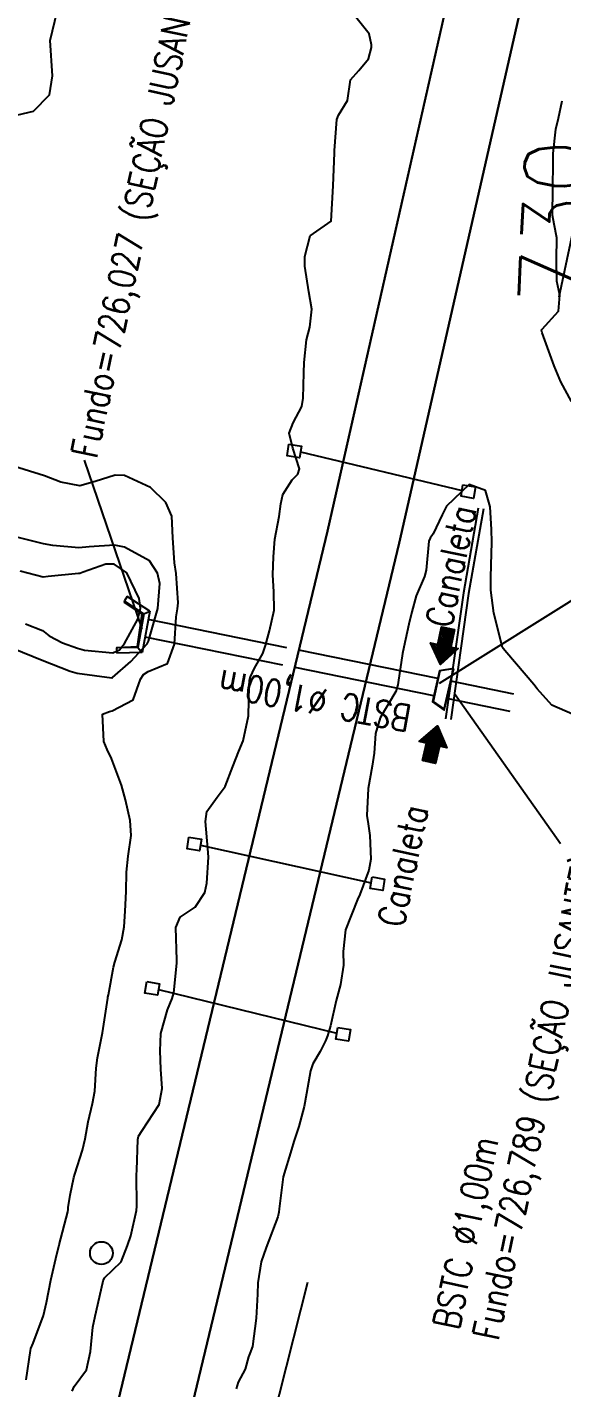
# Model space of a CAD drawing. Header units: metres. Extents: x 318500 to 325275, y 7408834 to 7428799.
# Drawn here: x 323523.4 to 323553.6, y 7419599.6 to 7419676.5 of the extents above; entities that cross this region are included whole.
import ezdxf
from ezdxf.enums import TextEntityAlignment as Align

# ---------------------------------------------------------------- set-up
doc = ezdxf.new("R2010")
doc.units = ezdxf.units.M
doc.header["$MEASUREMENT"] = 0
doc.linetypes.add('CONTINUO', pattern=[0])
doc.linetypes.add('TRACEJADO', pattern=[8.7, 8, -0.7])
doc.layers.get('0').update_dxf_attribs({"color": 45})
for name, color, linetype in [('ALA', 45, 'Continuous'), ('BUEIRO', 151, 'Continuous'), ('Canaleta de Drenagem', 151, 'Continuous'), ('Cotas', 45, 'Continuous'), ('Curvas de Nivel 1m', 11, 'Continuous'), ('Curvas de Nivel 5m', 15, 'Continuous'), ('Divisas', 45, 'Continuous'), ('Linha Férrea', 20, 'Continuous'), ('Postes', 20, 'Continuous'), ('Pórticos', 45, 'Continuous'), ('TEXTO', 45, 'Continuous'), ('Vias Primárias', 230, 'Continuous')]:
    doc.layers.add(name, color=color, linetype=linetype)
doc.styles.add('ROMANS', font='romans', dxfattribs={"height": 0.2})
doc.styles.add('Style-STANDARD', font='STANDARD.shx')

# ---------------------------------------------------------------- blocks, each defined once
blk = doc.blocks.new('95003E40C31E4FA312CE18')
at = {"color": 1, "linetype": 'CONTINUO', "flags": 128}
for points in [[(-0.276, -1.069), (-0.957, 0.023)], [(-0.244, -0.931), (-0.881, 0.088)], [(-0.212, -0.793), (-0.804, 0.154)], [(-0.18, -0.655), (-0.727, 0.22)], [(-0.143, -0.526), (-0.65, 0.286)], [(-0.005, -0.558), (-0.573, 0.352)], [(0.132, -0.589), (-0.496, 0.417)], [(0.266, -0.615), (-0.42, 0.483)], [(0, 0), (-0.343, 0.549)], [(-1.265, -0.24), (-1.246, -0.271)], [(-1.188, -0.175), (-1.108, -0.303)], [(-1.111, -0.109), (-0.97, -0.335)], [(-0.308, -1.206), (-1.034, -0.043)], [(-0.485, -1.488), (-0.957, -0.733)], [(-0.371, -1.482), (-0.925, -0.595)], [(-0.339, -1.344), (-0.893, -0.458)], [(-1.084, -1.284), (-1.037, -1.361)], [(-1.052, -1.147), (-0.899, -1.393)], [(-1.021, -1.009), (-0.761, -1.424)], [(-0.989, -0.871), (-0.623, -1.456)]]:
    blk.add_lwpolyline(points, dxfattribs=at)
blk = doc.blocks.new('A72EB36A927C4C2E12D094')
at = {"layer": 'TEXTO'}
blk.add_hatch(color=1, dxfattribs=at).paths.add_polyline_path([(-0.72, 0.166), (-0.492, 1.155), (-0.91, 1.252), (0.112, 2.128), (0.647, 0.892), (0.228, 0.989), (0, 0)])
at = {"layer": 'TEXTO', "color": 2, "linetype": 'CONTINUO'}
blk.add_polyline3d([(-0.72, 0.166, 0), (-0.492, 1.155, 0), (-0.91, 1.252, 0), (0.112, 2.128, 0), (0.647, 0.892, 0), (0.228, 0.989, 0), (0, 0, 0)], close=True, dxfattribs=at)
blk = doc.blocks.new('DF762F6067D84E0512CE18')
at = {"color": 1, "linetype": 'CONTINUO', "flags": 128}
for points in [[(0.193, 0.798), (0.807, -0.135)], [(0.222, 0.936), (0.882, -0.068)], [(0.25, 1.075), (0.958, 0)], [(0.279, 1.213), (1.033, 0.068)], [(0.307, 1.352), (0.882, 0.479)], [(0.336, 1.49), (0.911, 0.617)], [(0.45, 1.499), (0.939, 0.756)], [(0.968, 0.894), (0.588, 1.471)], [(0.996, 1.033), (0.727, 1.442)], [(1.025, 1.171), (0.865, 1.414)], [(1.053, 1.31), (1.004, 1.385)], [(-0.281, 0.608), (0.431, -0.473)], [(-0.146, 0.586), (0.506, -0.405)], [(-0.008, 0.558), (0.581, -0.338)], [(0, 0), (0.356, -0.541)], [(0.131, 0.529), (0.657, -0.27)], [(0.165, 0.659), (0.732, -0.203)], [(1.108, 0.135), (0.962, 0.358)], [(1.183, 0.203), (1.1, 0.329)], [(1.259, 0.27), (1.239, 0.301)]]:
    blk.add_lwpolyline(points, dxfattribs=at)
blk = doc.blocks.new('813CF451CFBF48E312D094')
at = {"layer": 'TEXTO'}
blk.add_hatch(color=1, dxfattribs=at).paths.add_polyline_path([(0.724, -0.149), (0.519, -1.143), (0.94, -1.23), (-0.062, -2.13), (-0.626, -0.907), (-0.205, -0.994), (0, 0)])
at = {"layer": 'TEXTO', "color": 2, "linetype": 'CONTINUO'}
blk.add_polyline3d([(0.724, -0.149, 0), (0.519, -1.143, 0), (0.94, -1.23, 0), (-0.062, -2.13, 0), (-0.626, -0.907, 0), (-0.205, -0.994, 0), (0, 0, 0)], close=True, dxfattribs=at)

msp = doc.modelspace()

# ---------------------------------------------------------------- linework, layer by layer
at = {"layer": 'ALA', "linetype": 'CONTINUO'}
for points in [[(323528.888, 7419644.093, 725.948), (323528.874, 7419644.017, 725.738), (323529.878, 7419643.373, 725.879)], [(323529.993, 7419643.373, 727.387), (323528.888, 7419644.093, 725.948)], [(323528.446, 7419641.44, 726.09), (323528.526, 7419641.472, 725.819), (323529.615, 7419641.527, 725.784)], [(323529.638, 7419641.472, 727.405), (323528.446, 7419641.44, 726.09)]]:
    msp.add_polyline3d(points, dxfattribs=at)
at = {"layer": 'BUEIRO', "linetype": 'TRACEJADO', "flags": 128}
for points in [[(323546.587, 7419639.707), (323530.236, 7419643.037)], [(323546.37, 7419638.731), (323530.052, 7419642.053)], [(323550.884, 7419638.833), (323547.332, 7419639.556)], [(323550.684, 7419637.853), (323547.108, 7419638.581)]]:
    msp.add_lwpolyline(points, dxfattribs=at)
at = {"layer": 'BUEIRO', "linetype": 'CONTINUO'}
for points in [[(323529.052, 7419644.344, 725.948), (323528.888, 7419644.093, 725.948)], [(323530.325, 7419643.515, 0), (323529.052, 7419644.344, 0)], [(323529.993, 7419643.373, 727.387), (323529.878, 7419643.373, 725.879), (323529.615, 7419641.527, 725.784), (323529.638, 7419641.472, 727.405)], [(323529.993, 7419643.373, 727.387), (323529.638, 7419641.472, 727.405)], [(323530.325, 7419643.515, 0), (323529.888, 7419641.179, 0)], [(323529.993, 7419643.373, 727.387), (323530.325, 7419643.515, 727.387)], [(323528.446, 7419641.44, 726.09), (323528.454, 7419641.14, 726.09)], [(323529.888, 7419641.179, 0), (323528.454, 7419641.14, 0)], [(323529.638, 7419641.472, 727.405), (323529.888, 7419641.179, 727.405)]]:
    msp.add_polyline3d(points, dxfattribs=at)
for points in [[(323547.496, 7419640.271, 727.852), (323546.685, 7419640.148, 727.877), (323546.296, 7419638.398, 728.246), (323546.958, 7419637.93, 727.868)], [(323547.478, 7419640.259, 726.807), (323546.709, 7419640.141, 726.792), (323546.329, 7419638.406, 726.677), (323546.946, 7419637.982, 726.726)]]:
    msp.add_polyline3d(points, close=True, dxfattribs=at)
at = {"layer": 'Canaleta de Drenagem'}
for points in [[(323560.512, 7419694.585), (323553.429, 7419661.246)], [(323548.875, 7419649.34), (323548.038, 7419644.554), (323547.025, 7419637.441)], [(323549.171, 7419649.288), (323548.334, 7419644.507), (323547.322, 7419637.399)]]:
    msp.add_lwpolyline(points, dxfattribs=at)
at = {"layer": 'Curvas de Nivel 1m', "flags": 128}
for points, elevation in [([(323522.871, 7419671.552), (323523.751, 7419671.763), (323524.659, 7419672.678), (323524.831, 7419673.748), (323524.7, 7419675.75), (323525.083, 7419677.387)], 728), ([(323525.935, 7419599.468), (323526.052, 7419599.715), (323526.741, 7419600.668), (323526.968, 7419601.701), (323527.104, 7419603.07), (323527.24, 7419603.698), (323527.675, 7419605.598), (323527.696, 7419605.691), (323527.772, 7419605.852), (323528.709, 7419606.758), (323529.071, 7419607.677), (323529.249, 7419608.232), (323529.575, 7419609.672), (323529.585, 7419609.911), (323529.574, 7419611.673), (323529.586, 7419611.941), (323529.645, 7419613.672), (323529.686, 7419613.868), (323529.885, 7419614.187), (323530.851, 7419615.656), (323531.012, 7419616.555), (323530.948, 7419617.655), (323530.915, 7419618.686), (323530.942, 7419619.655), (323531.321, 7419620.998), (323531.595, 7419621.646), (323531.675, 7419621.954), (323531.852, 7419623.642), (323531.847, 7419623.808), (323531.795, 7419625.644), (323532.046, 7419626.237), (323532.882, 7419626.802), (323533.437, 7419627.626), (323533.543, 7419628.15), (323533.631, 7419629.625), (323533.609, 7419630.113), (323533.468, 7419631.627), (323533.543, 7419632.208), (323534.134, 7419633.018), (323534.578, 7419633.613), (323535.023, 7419634.741), (323535.345, 7419635.602), (323535.591, 7419636.187), (323535.89, 7419637.595), (323535.928, 7419639.305), (323535.958, 7419639.594), (323536.012, 7419639.805), (323536.231, 7419640.301), (323536.703, 7419641.123), (323536.857, 7419641.581), (323537.094, 7419642.409), (323537.351, 7419643.574), (323537.323, 7419644.611), (323537.276, 7419645.575), (323537.303, 7419646.588), (323537.394, 7419647.574), (323537.633, 7419648.861), (323537.731, 7419649.569), (323537.83, 7419650.096), (323538.37, 7419650.924), (323538.683, 7419651.249), (323538.775, 7419651.556), (323538.397, 7419652.714), (323538.199, 7419653.563), (323538.416, 7419654.15), (323538.905, 7419655.075), (323538.994, 7419655.554), (323539.021, 7419656.985), (323539.05, 7419657.554), (323539.185, 7419658.848), (323539.367, 7419659.551), (323539.486, 7419660.564), (323539.303, 7419661.552), (323539.081, 7419663.006), (323539.078, 7419663.555), (323539.389, 7419664.72), (323540.57, 7419665.54), (323540.69, 7419667.538), (323540.756, 7419669.4), (323540.762, 7419669.538), (323540.899, 7419671.283), (323540.983, 7419671.535), (323541.49, 7419672.359), (323541.671, 7419673.525), (323542.142, 7419674.054), (323542.688, 7419674.712), (323542.847, 7419675.358), (323542.851, 7419675.508), (323542.709, 7419676.118), (323541.58, 7419677.527)], 729), ([(323523.342, 7419600.107), (323523.584, 7419601.751), (323523.609, 7419601.863), (323523.724, 7419602.177), (323524.32, 7419603.741), (323524.483, 7419604.471), (323524.732, 7419605.736), (323525.012, 7419606.955), (323525.207, 7419607.729), (323525.682, 7419609.585), (323525.706, 7419609.722), (323525.718, 7419609.825), (323525.832, 7419610.525), (323526.036, 7419611.529), (323526.084, 7419611.716), (323526.514, 7419613.066), (323526.679, 7419613.708), (323526.849, 7419614.665), (323527.085, 7419615.702), (323527.215, 7419616.396), (323527.293, 7419617.7), (323527.36, 7419618.278), (323527.65, 7419619.695), (323527.952, 7419621.663), (323527.954, 7419621.69), (323527.955, 7419621.716), (323527.982, 7419621.847), (323528.277, 7419623.416), (323528.345, 7419623.687), (323528.747, 7419624.959), (323528.867, 7419625.682), (323528.929, 7419626.567), (323528.983, 7419627.686), (323528.997, 7419628.766), (323529.091, 7419629.685), (323529.261, 7419630.842), (323529.212, 7419631.683), (323528.95, 7419632.866), (323528.73, 7419633.691), (323528.162, 7419635.192), (323527.911, 7419635.703), (323527.72, 7419636.16), (323527.644, 7419637.705), (323528.04, 7419637.854), (323528.193, 7419637.879), (323529.378, 7419638.507), (323529.802, 7419639.676), (323529.959, 7419639.939), (323530.226, 7419640.099), (323531.331, 7419640.556), (323531.71, 7419641.648), (323531.817, 7419643.198), (323531.891, 7419643.646), (323531.929, 7419643.991), (323531.818, 7419645.647), (323531.719, 7419646.239), (323531.626, 7419647.651), (323531.573, 7419648.882), (323531.226, 7419649.657), (323530.363, 7419650.507), (323528.886, 7419651.178), (323528.372, 7419651.195), (323527.231, 7419650.847), (323526.363, 7419650.601), (323525.303, 7419650.799), (323524.371, 7419651.158), (323522.38, 7419651.78)], 728), ([(323554.203, 7419637.695), (323553.042, 7419638.201), (323552.217, 7419639.122), (323552.029, 7419639.382), (323550.489, 7419641.155), (323550.29, 7419641.4), (323550.251, 7419641.47), (323549.762, 7419643.408), (323549.584, 7419644.702), (323549.583, 7419645.411), (323549.614, 7419646.107), (323549.642, 7419647.41), (323549.63, 7419648.121), (323549.551, 7419649.412), (323549.286, 7419650.333), (323548.372, 7419650.675), (323547.081, 7419649.449), (323546.841, 7419648.964), (323546.336, 7419647.88), (323546.155, 7419647.639), (323546.084, 7419647.462), (323545.944, 7419645.825), (323545.834, 7419645.465), (323545.379, 7419644.379), (323545.134, 7419643.471), (323544.96, 7419642.783), (323544.671, 7419641.476), (323544.597, 7419641.124), (323544.352, 7419639.479), (323544.339, 7419639.359), (323544.215, 7419638.977), (323543.343, 7419637.493), (323543.081, 7419636.603), (323543.002, 7419635.498), (323542.893, 7419634.765), (323542.662, 7419633.502), (323542.59, 7419631.969), (323542.652, 7419631.502), (323542.762, 7419630.848), (323542.811, 7419629.499), (323542.698, 7419628.883), (323542.181, 7419627.508), (323542.057, 7419627.236), (323541.37, 7419625.52), (323541.251, 7419624.292), (323541.268, 7419623.521), (323541.092, 7419622.425), (323540.858, 7419621.527), (323540.525, 7419620.091), (323540.361, 7419619.534), (323540.242, 7419619.25), (323539.947, 7419618.645), (323539.542, 7419617.938), (323539.41, 7419617.545), (323539.181, 7419616.271), (323539.044, 7419615.543), (323538.748, 7419614.406), (323538.464, 7419613.551), (323538.323, 7419613.104), (323537.85, 7419611.56), (323537.636, 7419609.749), (323537.616, 7419609.563), (323537.564, 7419609.31), (323536.905, 7419607.573), (323536.61, 7419606.755), (323536.426, 7419605.58), (323536.404, 7419604.936), (323536.327, 7419603.581), (323536.119, 7419601.98), (323535.968, 7419601.586), (323535.905, 7419601.4), (323535.707, 7419600.699), (323535.316, 7419599.974), (323535.211, 7419599.595)], 729), ([(323522.616, 7419641.403), (323524.235, 7419640.755), (323525.832, 7419640.12), (323526.224, 7419640.017), (323528.175, 7419639.746), (323528.221, 7419639.764), (323529.255, 7419640.665), (323530.167, 7419641.671), (323530.251, 7419641.812), (323530.782, 7419643.662), (323530.881, 7419645.071), (323530.764, 7419645.663), (323530.31, 7419646.349), (323528.888, 7419647.125), (323528.323, 7419647.239), (323526.889, 7419647.146), (323526.321, 7419647.091), (323524.838, 7419647.227), (323524.323, 7419647.313), (323522.511, 7419647.777)], 727), ([(323523.296, 7419642.8), (323524.257, 7419642.416), (323524.637, 7419642.127), (323525.388, 7419641.733), (323526.246, 7419641.421), (323526.641, 7419641.319), (323528.242, 7419641.156), (323528.611, 7419641.328), (323528.896, 7419641.69), (323529.647, 7419643.063), (323529.795, 7419643.677), (323529.718, 7419644.239), (323529.022, 7419645.689), (323528.307, 7419646.161), (323527.838, 7419646.174), (323526.556, 7419645.717), (323526.367, 7419645.651), (323526.299, 7419645.643), (323524.574, 7419645.468), (323524.295, 7419645.44), (323522.99, 7419645.77)], 726)]:
    msp.add_lwpolyline(points, dxfattribs=dict(at, elevation=elevation))
at = {"layer": 'Curvas de Nivel 5m', "elevation": 730, "flags": 128}
msp.add_lwpolyline([(323554.14, 7419655.354), (323553.548, 7419656.46), (323553.169, 7419657.369), (323552.488, 7419659.245), (323552.451, 7419659.38), (323552.457, 7419659.414), (323552.491, 7419659.441), (323553.419, 7419660.454), (323553.482, 7419661.366), (323553.322, 7419662.162), (323553.301, 7419663.369), (323553.329, 7419664.597), (323553.17, 7419665.371), (323553.084, 7419665.881), (323553.086, 7419667.373), (323553.113, 7419668.872), (323553.116, 7419669.373), (323553.267, 7419670.744), (323553.416, 7419671.369), (323553.628, 7419672.333)], dxfattribs=at)
at = {"layer": 'Divisas'}
msp.add_lwpolyline([(323518.901, 7419522.422), (323524.519, 7419544.555), (323527.604, 7419556.948), (323531.86, 7419555.888), (323534.204, 7419565.976), (323529.392, 7419567.153), (323534.451, 7419586.635), (323539.248, 7419605.624)], dxfattribs=at)
at = {"layer": 'Linha Férrea'}
for points in [[(323843.705, 7420529.863, -0.339852), (323771.4, 7420065.587), (323704.487, 7420002.468, 0.137972), (323573.117, 7419776.141), (323569.018, 7419760.257, 0.009911), (323565.266, 7419744.042), (323557.569, 7419705.285), (323544.41, 7419647.347), (323509.546, 7419502.298), (323475.425, 7419363.32), (323454.167, 7419264.774, -0.048865), (323374.489, 7419022.071), (323336.216, 7418936.841), (323318.171, 7418898.232), (323303.703, 7418864.835, 0.016709)], [(323303.703, 7418864.835), (323318.171, 7418898.232), (323336.216, 7418936.841), (323374.489, 7419022.071, 0.048865), (323454.167, 7419264.774), (323475.425, 7419363.32), (323509.546, 7419502.298), (323544.41, 7419647.347), (323557.569, 7419705.285), (323565.266, 7419744.042, -0.009911), (323569.018, 7419760.257), (323573.117, 7419776.141, -0.137972), (323704.487, 7420002.468), (323771.4, 7420065.587, 0.339852), (323843.705, 7420529.863, 0.104587)], [(323840.146, 7420527.887, -0.339824), (323768.602, 7420068.543), (323704.141, 7420007.763, 0.140169), (323569.283, 7419777.13), (323565.155, 7419761.392, -0.000234), (323561.228, 7419744.645), (323553.453, 7419705.875), (323540.362, 7419648.042), (323505.529, 7419503.284), (323471.394, 7419364.249), (323450.124, 7419265.645, -0.047372), (323375.492, 7419034.63), (323347.077, 7418970.203), (323316.211, 7418903.384), (323295.96, 7418857.357)], [(323295.96, 7418857.357), (323316.211, 7418903.384), (323347.077, 7418970.203), (323375.492, 7419034.63, 0.047372), (323450.124, 7419265.645), (323471.394, 7419364.249), (323505.529, 7419503.284), (323540.362, 7419648.042), (323553.453, 7419705.875), (323561.228, 7419744.645, 0.000234), (323565.155, 7419761.392), (323569.283, 7419777.13, -0.140169), (323704.141, 7420007.763), (323768.602, 7420068.543, 0.339824), (323840.146, 7420527.887, 0.098634)]]:
    msp.add_lwpolyline(points, format="xyb", dxfattribs=at)
at = {"layer": 'Postes'}
msp.add_circle((323527.589, 7419607.257), 0.645, dxfattribs=at)
at = {"layer": 'Pórticos'}
for points in [[(323538.187, 7419652.948), (323538.894, 7419652.831), (323538.787, 7419652.179), (323538.079, 7419652.296)], [(323548.017, 7419650.654), (323548.724, 7419650.537), (323548.617, 7419649.886), (323547.909, 7419650.002)], [(323532.535, 7419630.745), (323533.242, 7419630.628), (323533.135, 7419629.976), (323532.427, 7419630.093)], [(323542.885, 7419628.501), (323543.592, 7419628.384), (323543.485, 7419627.732), (323542.777, 7419627.849)], [(323530.155, 7419622.592), (323530.863, 7419622.475), (323530.755, 7419621.824), (323530.048, 7419621.94)], [(323540.946, 7419619.997), (323541.653, 7419619.88), (323541.546, 7419619.228), (323540.838, 7419619.345)]]:
    msp.add_lwpolyline(points, close=True, dxfattribs=at)
for points in [[(323538.841, 7419652.505), (323547.963, 7419650.328)], [(323533.188, 7419630.302), (323542.831, 7419628.175)], [(323530.809, 7419622.15), (323540.892, 7419619.671)]]:
    msp.add_lwpolyline(points, dxfattribs=at)
at = {"layer": 'TEXTO', "linetype": 'CONTINUO'}
for points in [[(323529.893, 7419642.514, 0), (323526.641, 7419652.038, 0)], [(323546.686, 7419639.449, 0), (323558.36, 7419646.749, 0)], [(323547.531, 7419638.865, 0), (323553.535, 7419630.391, 0)]]:
    msp.add_polyline3d(points, dxfattribs=at)
at = {"layer": 'Vias Primárias'}
for points in [[(323415.833, 7419583.302), (323419.047, 7419572.746), (323421.03, 7419562.086), (323421.351, 7419557.374), (323421.618, 7419546.016), (323420.655, 7419534.774), (323419.854, 7419529.552), (323419.495, 7419524.986, 0.238184), (323422.135, 7419522.665), (323425.333, 7419521.775), (323439.384, 7419519.04), (323447.038, 7419517.341, 0.392019), (323449.506, 7419518.783), (323449.894, 7419520.081), (323454.112, 7419536.783), (323456.933, 7419548.508), (323462.14, 7419572.405), (323463.204, 7419579.599, 0.075507), (323463.151, 7419593.445, 0), (323461.926, 7419601.304, 0.173993), (323443.828, 7419629.608, 0.279998), (323404.325, 7419640.182, 0.277838)], [(323934.92, 7420316.776, 0), (323936.242, 7420308.849)], [(323715.644, 7420145.548, 0), (323709.04, 7420132.939)], [(323939.281, 7420278.615, 0), (323933.27, 7420270.921)], [(323836.404, 7420021.217), (323839.692, 7420014.547, -0.172492), (323840.737, 7420005.613, 0), (323839.679, 7420000.995, -0.226003), (323822.498, 7419987.869), (323816.045, 7419986.261), (323809.838, 7419985.761), (323797.857, 7419985.557), (323783.43, 7419986.553), (323778.024, 7419986.103, 0.920221), (323778.024, 7419984.652), (323787.034, 7419982.652), (323805.471, 7419977.44), (323826.967, 7419970.976), (323850.367, 7419962.962), (323868.105, 7419955.747), (323881.534, 7419947.778), (323892.006, 7419939.962), (323903.28, 7419930.644), (323910.885, 7419924.39)], [(323831.088, 7420001.787, 0), (323833.844, 7420008.443, 0.220888)]]:
    msp.add_lwpolyline(points, format="xyb", dxfattribs=at)

# ---------------------------------------------------------------- block references
at = {"layer": 'TEXTO'}
for name, p in [('813CF451CFBF48E312D094', (323546.81, 7419642.631)), ('DF762F6067D84E0512CE18', (323546.468, 7419641.11)), ('A72EB36A927C4C2E12D094', (323546.456, 7419634.907)), ('95003E40C31E4FA312CE18', (323546.834, 7419636.42))]:
    msp.add_blockref(name, p, dxfattribs=at)

# ---------------------------------------------------------------- texts
at = {"layer": 'Cotas', "style": 'Style-STANDARD'}
msp.add_text('730', height=4, rotation=87.4367, dxfattribs=at).set_placement((323553.365, 7419665.495, 730), align=Align.MIDDLE_CENTER)
at = {"layer": 'TEXTO', "style": 'ROMANS', "width": 0.8}
for s, rotation, p in [('Fundo=726,027 (SEÇÃO JUSANTE)', 77.96521, (323527.332, 7419652.085)), ('Canaleta', 78.14785, (323547.36, 7419642.514)), ('BSTC Ø1,00m', 169.24392, (323545.188, 7419638.163)), ('Canaleta', 78.14785, (323544.648, 7419625.596)), ('Fundo=726,789 (SEÇÃO JUSANTE)', 78.14785, (323550.023, 7419602.264)), ('BSTC Ø1,00m', 78.14785, (323547.77, 7419602.873))]:
    msp.add_text(s, height=1.5, rotation=rotation, dxfattribs=at).set_placement(p)

doc.saveas('drawing.dxf')
